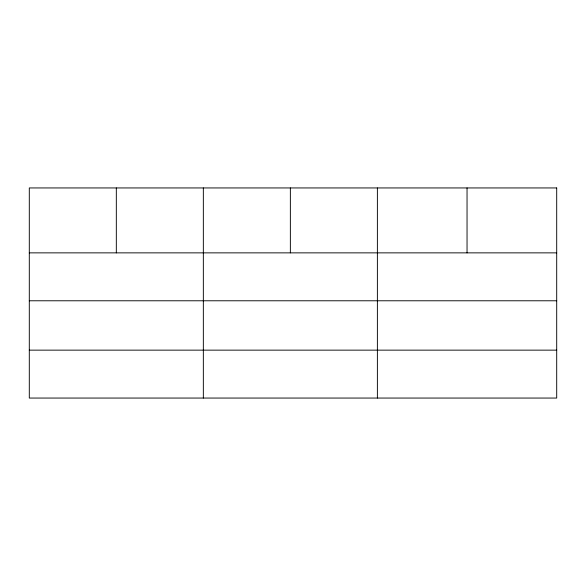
<?xml version="1.0" encoding="UTF-8"?>
<svg xmlns="http://www.w3.org/2000/svg" width="586" height="586" viewBox="0 0 586 586"><rect width="100%" height="100%" fill="white"/><g stroke="black" fill="none" stroke-linecap="round" stroke-linejoin="round"><path stroke-width="0.88" d="M29.3 252.866L556.7 252.866M29.3 300.779L556.7 300.779M29.3 350.142L556.7 350.142M467.042 187.945L467.042 252.866M377.384 187.945L377.384 398.055M290.363 187.945L290.363 252.866M203.342 187.945L203.342 398.055M116.321 187.945L116.321 252.866M556.7 187.945L29.3 187.945L29.3 398.055L556.7 398.055L556.7 187.945"/></g></svg>
